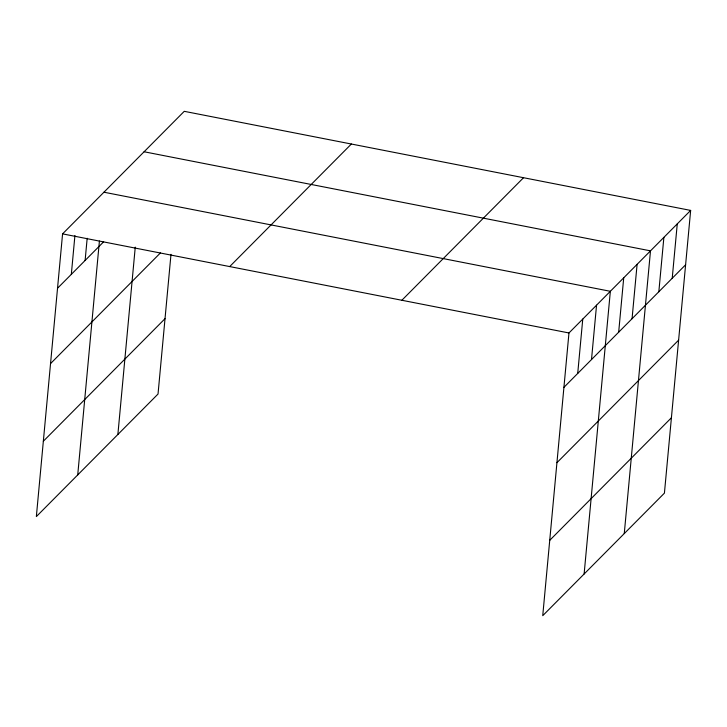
<?xml version="1.0" encoding="UTF-8"?>
<svg xmlns="http://www.w3.org/2000/svg" width="727" height="727" viewBox="0 0 727 727"><rect width="100%" height="100%" fill="white"/><g stroke="black" fill="none" stroke-linecap="round" stroke-linejoin="round"><path stroke-width="1.09" d="M690.65 210.412L568.968 332.966L542.742 615.678L664.423 493.124L690.65 210.412L184.258 111.322L62.577 233.876L36.35 516.588L158.032 394.034L170.99 254.35M71.328 274.352L74.926 235.521M85.114 260.466L87.176 238.274M77.725 474.922L99.417 241.028M117.874 434.473L135.258 247.135M577.72 373.451L582.763 319.08M591.505 359.556L596.549 305.195M584.117 574.012L610.344 291.3L103.952 192.21M618.677 332.184L623.721 277.823M632.063 318.708L637.106 264.337M624.266 533.563L650.492 250.86L144.1 151.761M658.835 291.745L663.878 237.375M672.221 278.259L677.264 223.898M57.533 288.246L103.625 241.818M50.545 363.6L160.413 252.932M43.338 441.234L165.02 318.68M229.687 266.582L351.368 144.019M401.858 300.269L523.54 177.715M563.925 387.337L685.606 264.782M556.937 462.69L678.618 340.136M549.73 540.325L671.412 417.771M62.577 233.876L568.968 332.966"/></g></svg>
